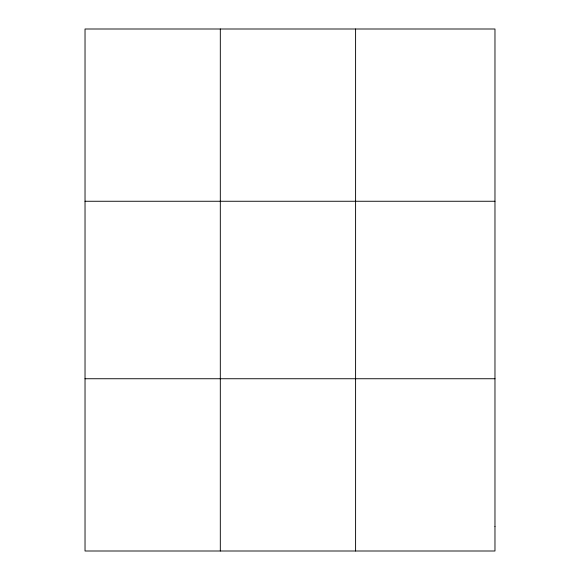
<?xml version="1.0" encoding="UTF-8"?>
<svg xmlns="http://www.w3.org/2000/svg" width="580" height="580" viewBox="0 0 580 580"><rect width="100%" height="100%" fill="white"/><g stroke="black" fill="none" stroke-linecap="round" stroke-linejoin="round"><path stroke-width="0.87" d="M220.313 29L220.313 551M355.591 29L355.591 551M85.028 201.26L494.972 201.26M85.028 378.74L494.972 378.74M494.972 526.393L494.972 551L85.028 551L85.028 29L494.972 29L494.972 526.393"/></g></svg>
